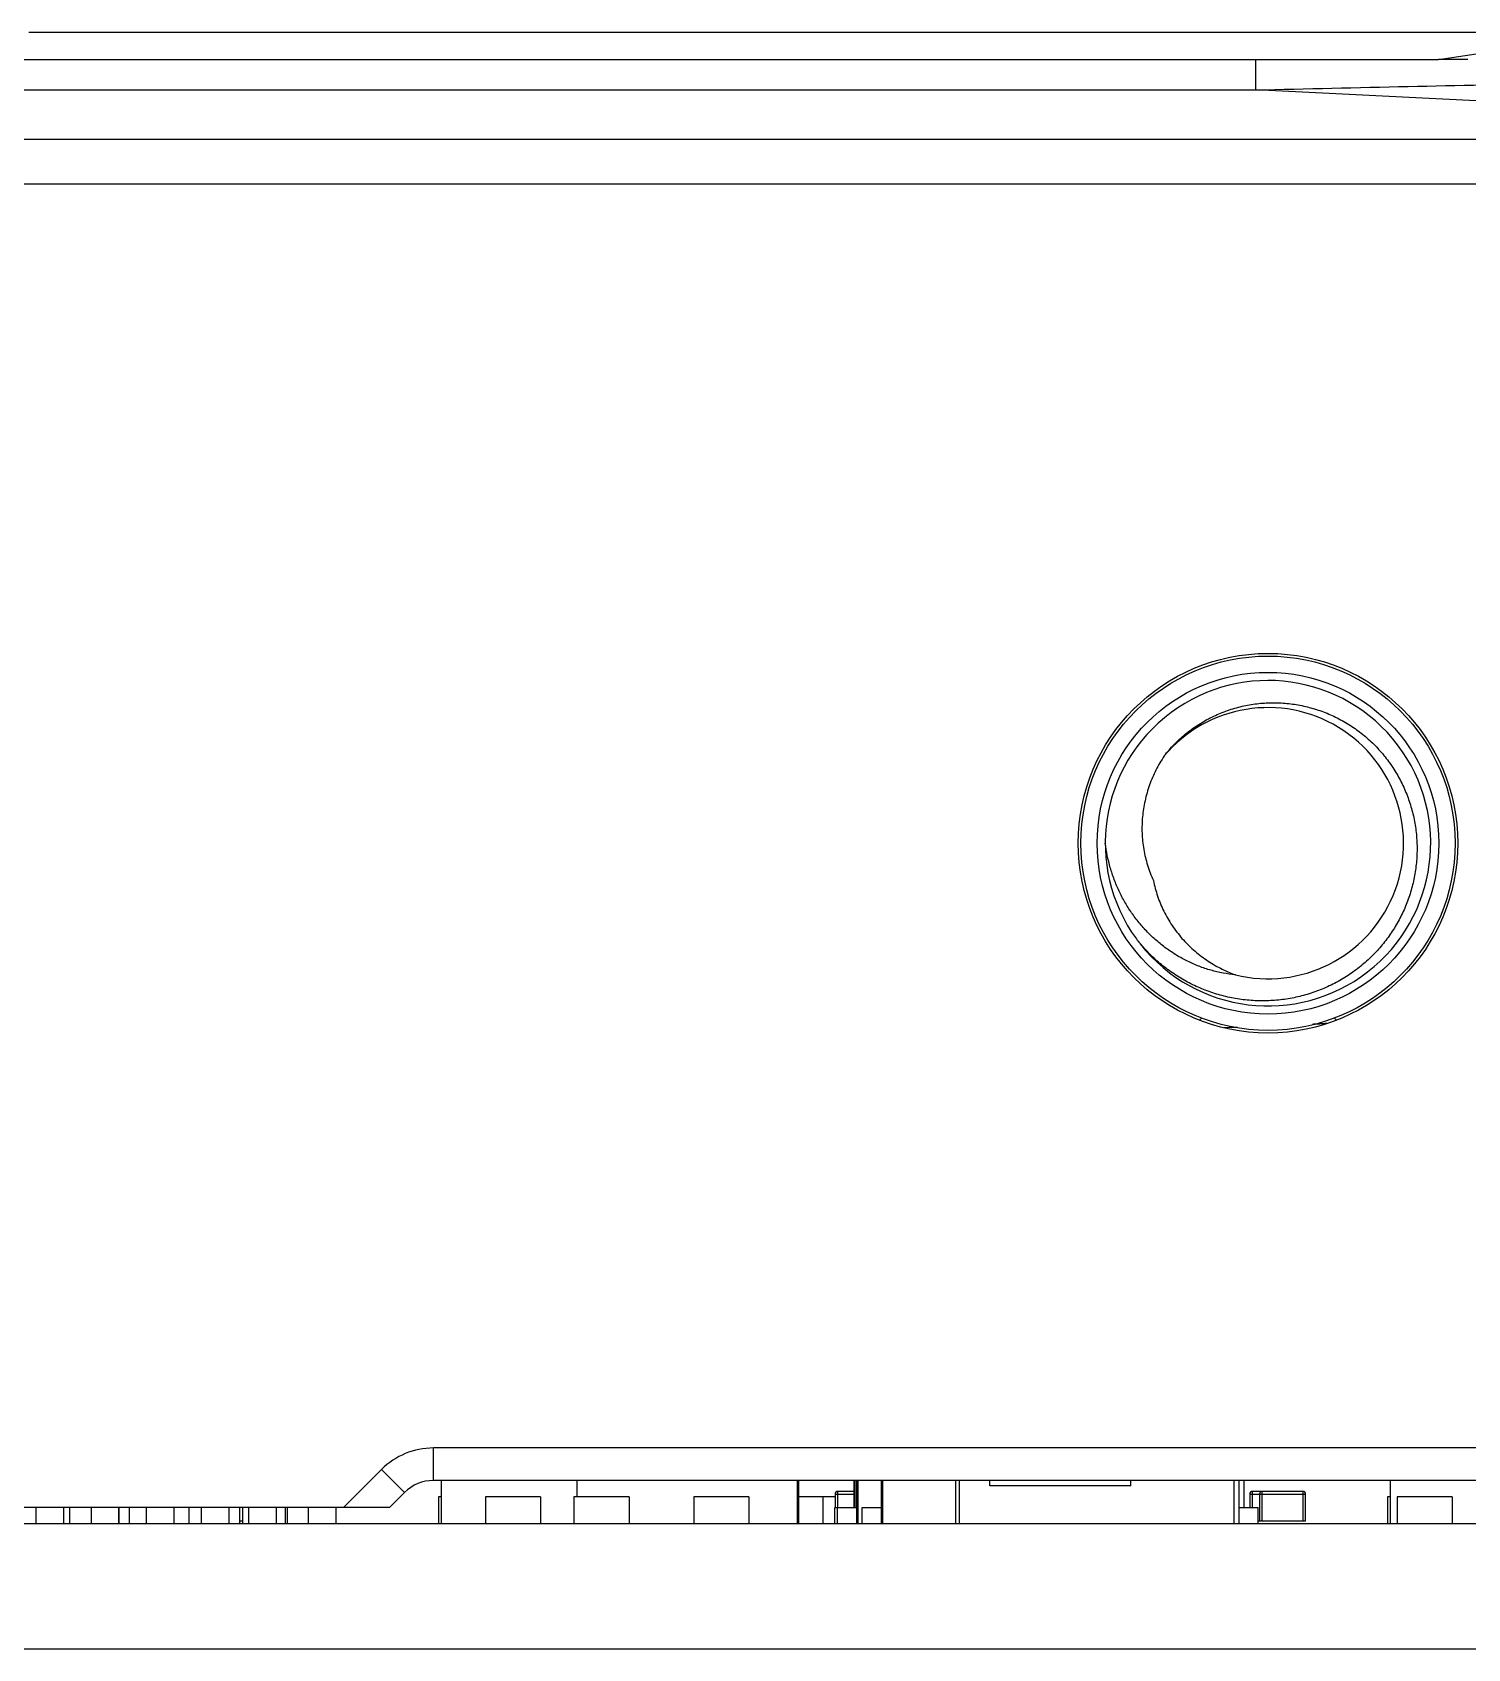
# Model space of a CAD drawing. Header units: millimetres. Extents: x 3299 to 14264, y 1863 to 5555.
# Drawn here: x 4152.3 to 4178.77, y 2920.55 to 2950.35 of the extents above; entities that cross this region are included whole.
import ezdxf

# ---------------------------------------------------------------- set-up
doc = ezdxf.new("R2010")
doc.units = ezdxf.units.MM
doc.layers.add('02___PRT_ALL_AXES', color=7, linetype='Continuous')

msp = doc.modelspace()

# ---------------------------------------------------------------- linework, layer by layer
at = {"color": 7, "linetype": 'Continuous'}
for p, q in [((4152.23801, 2950.34949), (4187.34503, 2950.34949)), ((4178.23315, 2949.84949), (4181.58026, 2950.34949)), ((3910.79144, 2949.84949), (4178.23315, 2949.84949)), ((4174.86063, 2949.84949), (4174.86063, 2949.28804)), ((3896.47525, 2949.28804), (4174.86063, 2949.28804)), ((4193.1323, 2948.37446), (4174.86063, 2949.28804)), ((4193.1323, 2948.37446), (3884.83491, 2948.37446)), ((4193.1323, 2947.54949), (3664.04372, 2947.54949)), ((4173.8697, 2932.18118), (4173.82765, 2932.13913)), ((4176.30632, 2932.18118), (4176.34837, 2932.13913)), ((4185.40663, 2924.24949), (4159.69867, 2924.24949)), ((4159.69867, 2923.64949), (4159.69867, 2924.24949)), ((4158.74408, 2923.85408), (4158.03948, 2923.14949)), ((4159.16834, 2923.42982), (4158.74408, 2923.85408)), ((4159.16834, 2923.42982), (4158.88801, 2923.14949)), ((4185.40663, 2923.64949), (4159.69867, 2923.64949)), ((4159.84221, 2923.64949), (4159.84221, 2922.84949)), ((4162.34221, 2923.64949), (4162.34221, 2923.34949)), ((4166.40621, 2923.64949), (4166.40621, 2922.84949)), ((4166.43161, 2923.64949), (4166.43161, 2922.84949)), ((4167.10654, 2923.39949), (4167.44963, 2923.39949)), ((4167.10654, 2923.39949), (4167.10654, 2923.14949)), ((4167.44963, 2923.44949), (4167.15654, 2923.44949)), ((4167.15654, 2923.14949), (4167.15654, 2923.44949)), ((4167.44963, 2923.64949), (4167.44963, 2923.14949)), ((4167.47892, 2923.14949), (4167.47892, 2923.64949)), ((4167.50043, 2923.64949), (4167.50043, 2922.84949)), ((4167.52972, 2922.84949), (4167.52972, 2923.64949)), ((4167.95762, 2923.64949), (4167.95762, 2922.84949)), ((4167.98691, 2922.84949), (4167.98691, 2923.64949)), ((4169.32834, 2923.64949), (4169.32834, 2922.84949)), ((4169.39905, 2922.84949), (4169.39905, 2923.64949)), ((4169.95763, 2923.54949), (4169.95763, 2923.64949)), ((4172.55763, 2923.54949), (4169.95763, 2923.54949)), ((4172.55763, 2923.54949), (4172.55763, 2923.64949)), ((4174.45763, 2923.64949), (4174.45763, 2922.84949)), ((4174.55763, 2922.84949), (4174.55763, 2923.64949)), ((4174.64461, 2923.64949), (4174.64461, 2923.14949)), ((4174.75194, 2923.39949), (4175.78188, 2923.39949)), ((4174.75194, 2923.39949), (4174.75194, 2923.14949)), ((4175.73188, 2923.44949), (4174.80194, 2923.44949)), ((4174.80194, 2923.14949), (4174.80194, 2923.44949)), ((4174.93188, 2923.39949), (4174.93188, 2922.89949)), ((4174.98188, 2922.89949), (4174.98188, 2923.44949)), ((4175.73188, 2923.44949), (4175.73188, 2922.89949)), ((4175.78188, 2922.89949), (4175.78188, 2923.39949)), ((4177.34221, 2923.64949), (4177.34221, 2922.84949)), ((4158.88801, 2923.14949), (4148.28801, 2923.14949)), ((4152.37153, 2923.14949), (4152.37153, 2922.84949)), ((4152.87953, 2923.14949), (4152.87953, 2922.84949)), ((4152.88247, 2923.14949), (4152.88247, 2922.84949)), ((4152.99125, 2923.14949), (4152.99125, 2922.84949)), ((4153.38754, 2923.14949), (4153.38754, 2922.84949)), ((4153.89554, 2923.14949), (4153.89554, 2922.84949)), ((4153.89847, 2923.14949), (4153.89847, 2922.84949)), ((4154.09112, 2923.14949), (4154.09112, 2922.84949)), ((4154.40353, 2923.14949), (4154.40353, 2922.84949)), ((4154.91153, 2923.14949), (4154.91153, 2922.84949)), ((4154.91447, 2923.14949), (4154.91447, 2922.84949)), ((4155.191, 2923.14949), (4155.191, 2922.84949)), ((4155.41953, 2923.14949), (4155.41953, 2922.84949)), ((4155.92753, 2923.14949), (4155.92753, 2922.84949)), ((4155.93048, 2923.14949), (4155.93048, 2922.84949)), ((4156.12234, 2923.14949), (4156.12234, 2922.84949)), ((4156.12529, 2923.14949), (4156.12529, 2922.84949)), ((4156.18115, 2923.14949), (4156.18115, 2922.84949)), ((4156.29089, 2923.14949), (4156.29089, 2922.84949)), ((4156.79889, 2923.14949), (4156.79889, 2922.84949)), ((4156.79939, 2923.14949), (4156.79939, 2922.84949)), ((4156.96629, 2923.14949), (4156.96629, 2922.84949)), ((4157.0023, 2923.14949), (4157.0023, 2922.84949)), ((4157.39077, 2923.14949), (4157.39077, 2922.84949)), ((4157.89877, 2923.14949), (4157.89877, 2922.84949)), ((4159.84221, 2923.34949), (4159.7914, 2923.34949)), ((4159.7914, 2923.34949), (4159.7914, 2922.84949)), ((4161.67522, 2923.34949), (4160.65922, 2923.34949)), ((4160.65922, 2923.34949), (4160.65922, 2922.84949)), ((4161.67522, 2923.34949), (4161.67522, 2922.84949)), ((4163.3074, 2923.34949), (4162.2914, 2923.34949)), ((4162.2914, 2923.34949), (4162.2914, 2922.84949)), ((4163.3074, 2923.34949), (4163.3074, 2922.84949)), ((4165.51714, 2923.34949), (4164.50114, 2923.34949)), ((4164.50114, 2923.34949), (4164.50114, 2922.84949)), ((4165.51714, 2923.34949), (4165.51714, 2922.84949)), ((4167.10654, 2923.34949), (4166.43161, 2923.34949)), ((4166.87953, 2923.34949), (4166.87953, 2922.84949)), ((4167.09963, 2923.14949), (4167.50043, 2923.14949)), ((4167.09963, 2922.84949), (4167.09963, 2923.14949)), ((4167.15043, 2922.84949), (4167.15043, 2923.14949)), ((4167.60762, 2923.14949), (4167.95762, 2923.14949)), ((4167.60762, 2922.84949), (4167.60762, 2923.14949)), ((4174.55762, 2923.14949), (4174.90762, 2923.14949)), ((4174.90762, 2922.84949), (4174.90762, 2923.14949)), ((4177.34221, 2923.34949), (4177.2914, 2923.34949)), ((4177.2914, 2923.34949), (4177.2914, 2922.84949)), ((4178.48521, 2923.34949), (4177.46921, 2923.34949)), ((4177.46921, 2923.34949), (4177.46921, 2922.84949)), ((4178.48521, 2923.34949), (4178.48521, 2922.84949)), ((4228.58801, 2922.84949), (3628.58801, 2922.84949)), ((4156.18115, 2922.89949), (4156.12529, 2922.89949)), ((4175.78188, 2922.89949), (4174.90762, 2922.89949)), ((3628.58801, 2920.54949), (4228.58801, 2920.54949))]:
    msp.add_line(p, q, dxfattribs=at)
for radius in [3.45, 3.15]:
    msp.add_circle((4175.08801, 2935.39949), radius, dxfattribs=at)
for centre, radius, start, end in [((4175.08801, 2935.39949), 3, 218.325048, 216), ((4175.08801, 2935.39949), 2.5, 256.076952, 139.923048), ((4175.01158, 2935.46778), 2.97999, 217.926386, 218.450871), ((4175.01774, 2935.47271), 2.98788, 218.451408, 220.265658), ((4159.69867, 2922.89949), 1.35, 90, 135), ((4159.69867, 2922.89949), 0.75, 90, 135), ((4167.15654, 2923.39949), 0.05, 90, 180), ((4174.80194, 2923.39949), 0.05, 90, 180), ((4174.98188, 2923.39949), 0.05, 90, 180), ((4175.73188, 2923.39949), 0.05, 0, 90)]:
    msp.add_arc(centre, radius, start, end, dxfattribs=at)
for points, knots in [([(4178.77003, 2949.84854), (4178.72551, 2949.8487), (4178.54655, 2949.84925), (4178.36759, 2949.84949), (4178.23315, 2949.84949)], [0, 0, 0, 0, 0.24879915, 1, 1, 1, 1]), ([(4174.86063, 2949.28804), (4175.79745, 2949.3101), (4177.65211, 2949.3522), (4180.40345, 2949.40814), (4183.09109, 2949.45635), (4184.86089, 2949.48341), (4185.73405, 2949.4955)], [0, 0, 0, 0, 0.25849433, 0.51174227, 0.75911535, 1, 1, 1, 1]), ([(4173.17506, 2937.00903), (4173.23169, 2937.08212), (4173.35328, 2937.22217), (4173.55756, 2937.41085), (4173.78147, 2937.57587), (4174.02203, 2937.71539), (4174.27636, 2937.82782), (4174.54139, 2937.91205), (4174.81397, 2937.96707), (4175.04478, 2937.98827), (4175.22992, 2937.99027), (4175.41488, 2937.98238), (4175.59897, 2937.95967), (4175.78031, 2937.92238), (4175.95943, 2937.87554), (4176.1783, 2937.79926), (4176.42975, 2937.68056), (4176.66737, 2937.53614), (4176.88855, 2937.36764), (4177.0573, 2937.20876), (4177.18178, 2937.07172), (4177.26973, 2936.96422), (4177.352, 2936.85231), (4177.45379, 2936.69767), (4177.56588, 2936.49481), (4177.6747, 2936.23895), (4177.75677, 2935.97329), (4177.80232, 2935.74606), (4177.82475, 2935.56228), (4177.83786, 2935.3776), (4177.83671, 2935.14585), (4177.80729, 2934.86938), (4177.75035, 2934.59723), (4177.66644, 2934.33216), (4177.55662, 2934.07673), (4177.42193, 2933.8335), (4177.26392, 2933.60473), (4177.0841, 2933.39271), (4176.9509, 2933.26374), (4176.88135, 2933.20271)], [0, 0, 0, 0, 0.03122815, 0.06249191, 0.09374051, 0.12498206, 0.15622784, 0.18747536, 0.21872209, 0.2499687, 0.26559771, 0.28122701, 0.31247427, 0.32810343, 0.34373283, 0.3749804, 0.40622836, 0.43747629, 0.46872462, 0.49997291, 0.51560238, 0.53123207, 0.54686173, 0.56249118, 0.5937402, 0.62498919, 0.65623852, 0.68748784, 0.70311755, 0.71874747, 0.74999713, 0.781247, 0.81249699, 0.84374712, 0.87499745, 0.90624781, 0.93749846, 0.96874903, 1, 1, 1, 1]), ([(4173.17506, 2937.00903), (4173.11929, 2936.92568), (4173.01775, 2936.75198), (4172.89854, 2936.47494), (4172.82861, 2936.23336), (4172.79129, 2936.03612), (4172.76656, 2935.83689), (4172.7597, 2935.58548), (4172.79066, 2935.28532), (4172.86094, 2934.99188), (4172.93361, 2934.80412), (4172.97612, 2934.71329)], [0, 0, 0, 0, 0.12498079, 0.25000338, 0.37498012, 0.43750502, 0.50003183, 0.62502359, 0.75000319, 0.87502272, 1, 1, 1, 1]), ([(4174.48646, 2932.97294), (4174.41021, 2932.98009), (4174.25818, 2933.00154), (4174.03405, 2933.05438), (4173.81553, 2933.12734), (4173.60438, 2933.21951), (4173.40217, 2933.32996), (4173.21029, 2933.45761), (4173.03005, 2933.60131), (4172.86269, 2933.75986), (4172.70919, 2933.93194), (4172.57055, 2934.11625), (4172.44747, 2934.31133), (4172.34069, 2934.51582), (4172.25068, 2934.72832), (4172.15372, 2935.02014), (4172.10714, 2935.2471), (4172.08801, 2935.39949)], [0, 0, 0, 0, 0.06236498, 0.12481539, 0.18726475, 0.24971083, 0.31217044, 0.37464994, 0.43714182, 0.4996438, 0.56216078, 0.62469151, 0.68723435, 0.74978054, 0.8123432, 0.87493637, 1, 1, 1, 1]), ([(4172.97612, 2934.71329), (4172.99513, 2934.61479), (4173.03384, 2934.4687), (4173.10454, 2934.28073), (4173.18761, 2934.09788), (4173.31381, 2933.88027), (4173.46716, 2933.68094), (4173.60427, 2933.53431), (4173.7504, 2933.39671), (4173.94894, 2933.24242), (4174.20816, 2933.08839), (4174.39236, 2933.00759), (4174.48646, 2932.97294)], [0, 0, 0, 0, 0.12501718, 0.18758248, 0.25012421, 0.37511853, 0.50009961, 0.56261422, 0.62512546, 0.75008238, 0.87503757, 1, 1, 1, 1]), ([(4176.88135, 2933.20271), (4176.8089, 2933.13914), (4176.65738, 2933.01934), (4176.41316, 2932.86363), (4176.15438, 2932.73349), (4175.88384, 2932.63002), (4175.60426, 2932.55434), (4175.31851, 2932.50694), (4175.02947, 2932.48836), (4174.74, 2932.49854), (4174.45298, 2932.5374), (4174.17119, 2932.60436), (4173.89737, 2932.69878), (4173.63412, 2932.81954), (4173.38396, 2932.96547), (4173.14914, 2933.13509), (4172.93196, 2933.32675), (4172.80013, 2933.46798), (4172.73782, 2933.54154)], [0, 0, 0, 0, 0.06249588, 0.12499267, 0.1874891, 0.24998646, 0.31248337, 0.37498129, 0.4374788, 0.49997717, 0.56247457, 0.62497373, 0.68747405, 0.74997299, 0.81246366, 0.87496376, 0.93749352, 1, 1, 1, 1]), ([(4176.17405, 2932.07477), (4176.15483, 2932.07342), (4176.11433, 2932.07075), (4176.05065, 2932.06696), (4175.98127, 2932.06317), (4175.93315, 2932.06074), (4175.9082, 2932.05952)], [0, 0, 0, 0, 0.21715817, 0.45718969, 0.71864344, 1, 1, 1, 1]), ([(4174.52202, 2932.0052), (4174.50104, 2932.00438), (4174.42009, 2932.00119), (4174.33915, 2931.99789), (4174.27919, 2931.99532)], [0, 0, 0, 0, 0.25926228, 1, 1, 1, 1])]:
    msp.add_open_spline(points, degree=3, knots=knots, dxfattribs=at)
at = {"layer": '02___PRT_ALL_AXES', "color": 7, "linetype": 'Continuous'}
msp.add_circle((4175.08801, 2935.39949), 3.5, dxfattribs=at)

doc.saveas('drawing.dxf')
